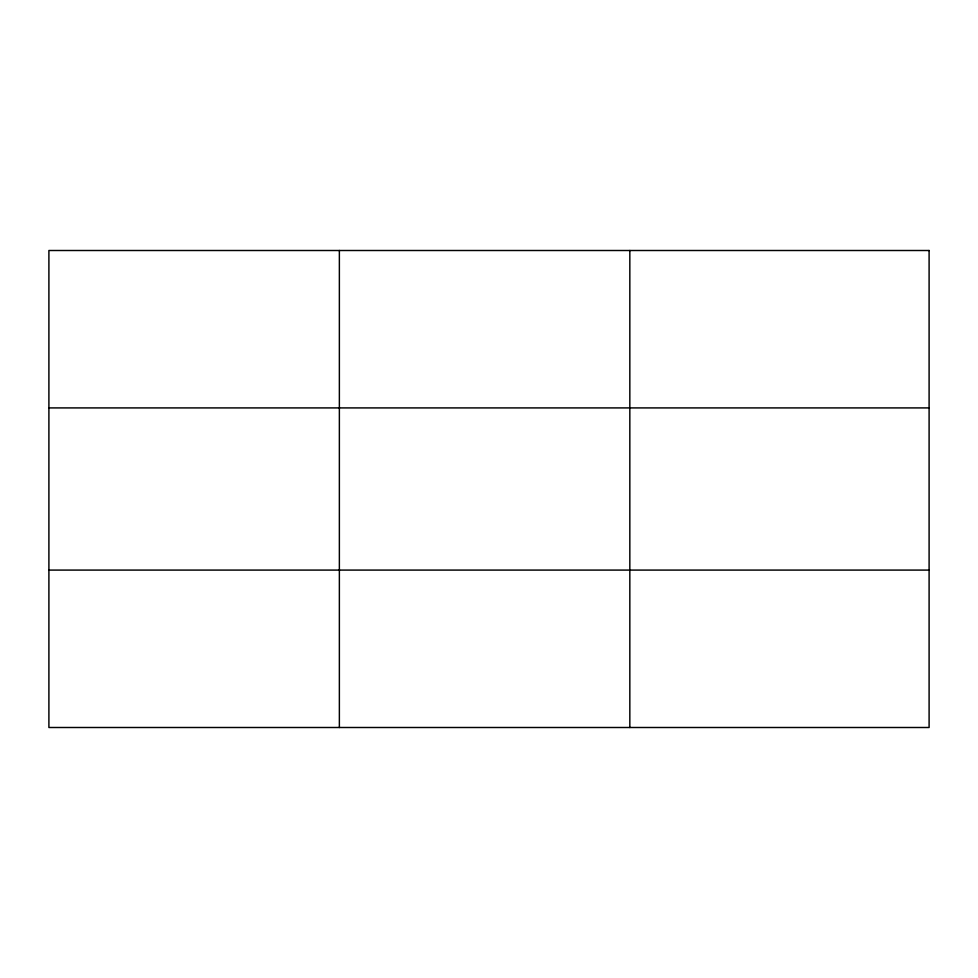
<?xml version="1.0" encoding="UTF-8"?>
<svg xmlns="http://www.w3.org/2000/svg" width="978" height="978" viewBox="0 0 978 978"><rect width="100%" height="100%" fill="white"/><g stroke="black" fill="none" stroke-linecap="round" stroke-linejoin="round"><path stroke-width="1.47" d="M339.366 250.502L339.366 727.498M629.832 250.502L629.832 727.498M48.9 407.912L929.1 407.912M48.9 570.088L929.1 570.088M929.1 250.502L929.1 727.498L48.9 727.498L48.9 250.502L929.1 250.502"/></g></svg>
